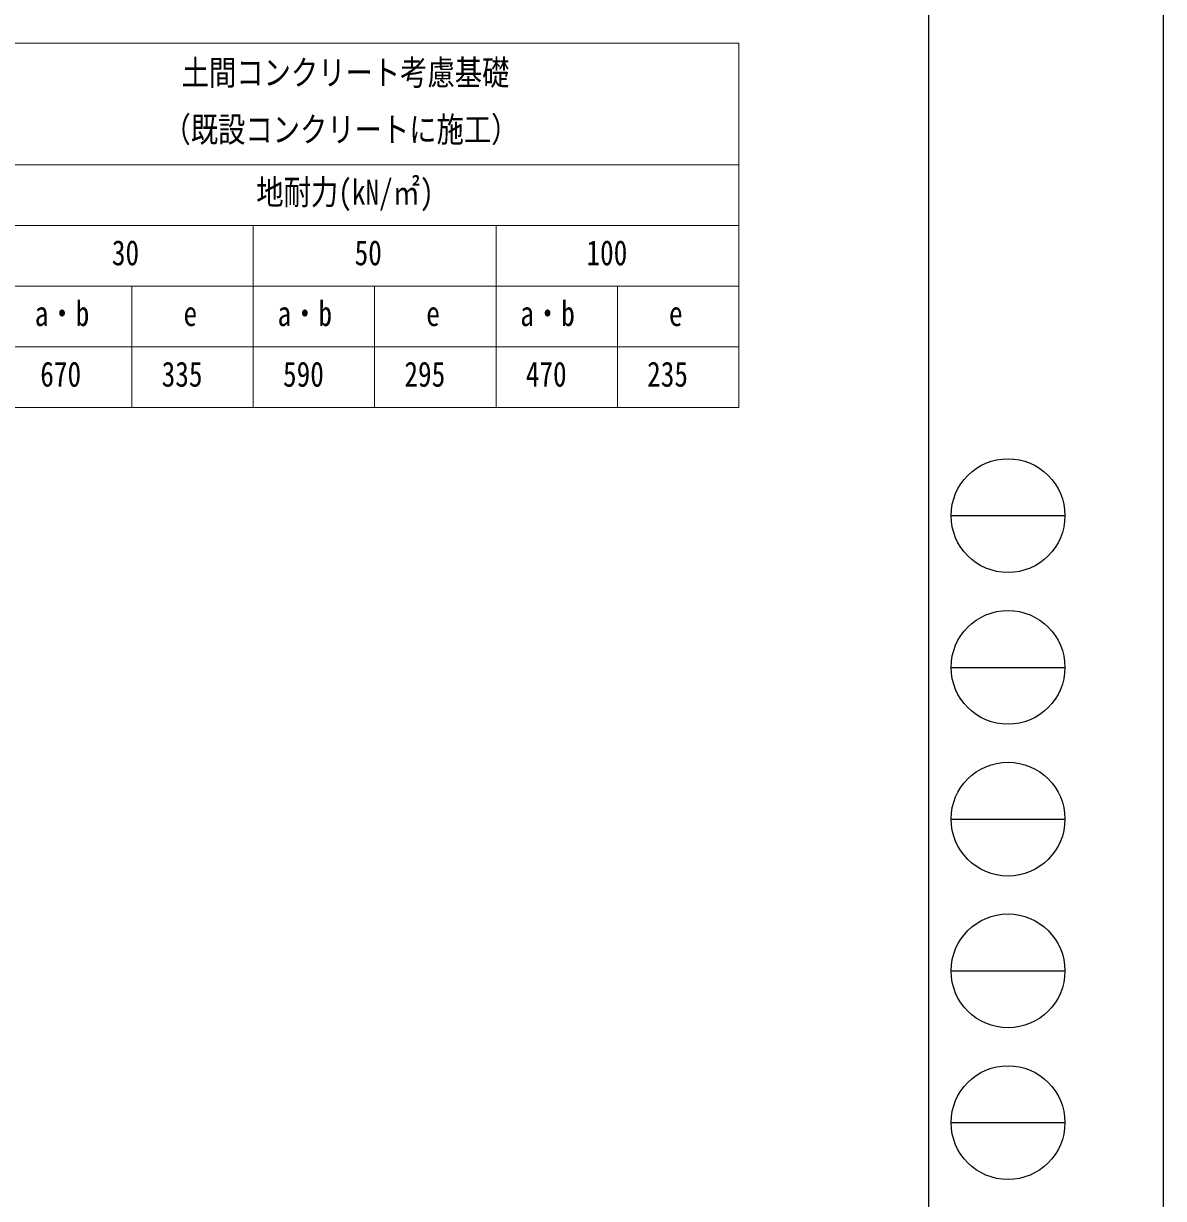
# Model space of a CAD drawing. Units: millimetres, scale not verified. Extents: x -10512 to 10512, y -7425 to 7425.
# Drawn here: x 6755 to 10512, y -3875 to -3 of the extents above; entities that cross this region are included whole.
import ezdxf
from ezdxf.enums import TextEntityAlignment as Align

# ---------------------------------------------------------------- set-up
doc = ezdxf.new("R2010")
doc.units = ezdxf.units.MM
doc.header["$LTSCALE"] = 30
doc.layers.add('0-1_TABLE1', color=7, linetype='Continuous', lineweight=18)
doc.layers.add('0-7_YKK_ZWAK', color=7, linetype='Continuous')
doc.styles.add('ＭＳ ゴシック', font='')
doc.styles.get('ＭＳ ゴシック').set_extended_font_data('MS Gothic')

msp = doc.modelspace()

# ---------------------------------------------------------------- linework, layer by layer
at = {"layer": '0-1_TABLE1'}
for p, q in [((3312.73, -68.6), (9112.73, -68.6)), ((4312.73, -468.6), (9112.73, -468.6)), ((4312.73, -668.6), (9112.73, -668.6)), ((7512.73, -668.6), (7512.73, -1268.6)), ((4312.73, -868.6), (9112.73, -868.6)), ((7112.73, -868.6), (7112.73, -1268.6)), ((7912.73, -868.6), (7912.73, -1268.6)), ((8712.73, -868.6), (8712.73, -1268.6))]:
    msp.add_line(p, q, dxfattribs=at)
for points in [[(9112.73, -68.6), (9112.73, -868.6), (9112.73, -1268.6)], [(8312.73, -668.6), (8312.73, -1068.6), (8312.73, -1268.6)], [(3312.73, -1068.6), (4312.73, -1068.6), (9112.73, -1068.6)], [(3312.73, -1268.6), (3812.73, -1268.6), (9112.73, -1268.6)]]:
    msp.add_lwpolyline(points, dxfattribs=at)
at = {"layer": '0-7_YKK_ZWAK'}
for p, q in [((9737.55, 6937.5), (9737.55, -6312.5)), ((9812.55, -1625), (10187.55, -1625)), ((9812.55, -2125), (10187.55, -2125)), ((9812.55, -2625), (10187.55, -2625)), ((9812.55, -3125), (10187.55, -3125)), ((9812.55, -3625), (10187.55, -3625))]:
    msp.add_line(p, q, dxfattribs=at)
msp.add_lwpolyline([(-10512.5, -7425), (10512.5, -7425), (10512.5, 7425), (-10512.5, 7425)], close=True, dxfattribs=at)
for centre in [(10000.05, -1625), (10000.05, -2125), (10000.05, -2625), (10000.05, -3125), (10000.05, -3625)]:
    msp.add_circle(centre, 187.5, dxfattribs=at)

# ---------------------------------------------------------------- texts
at = {"layer": '0-1_TABLE1', "style": 'ＭＳ ゴシック', "width": 0.8}
for s, p in [('土間コンクリート考慮基礎', (7276.73, -231.1)), ('（既設コンクリートに施工）', (7216.73, -418.6)), ('地耐力(kN/㎡)', (7522.73, -624.85)), ('30', (7046.73, -824.85)), ('50', (7846.73, -824.85)), ('100', (8610.73, -824.85)), ('a・b', (6792.73, -1024.85)), ('a・b', (7592.73, -1024.85)), ('a・b', (8392.73, -1024.85)), ('e', (7282.73, -1024.85)), ('e', (8082.73, -1024.85)), ('e', (8882.73, -1024.85)), ('670', (6810.73, -1224.85)), ('335', (7210.73, -1224.85)), ('590', (7610.73, -1224.85)), ('295', (8010.73, -1224.85)), ('470', (8410.73, -1224.85)), ('235', (8810.73, -1224.85))]:
    msp.add_text(s, height=82.48, dxfattribs=at).set_placement(p, align=Align.BOTTOM_LEFT)

doc.saveas('drawing.dxf')
